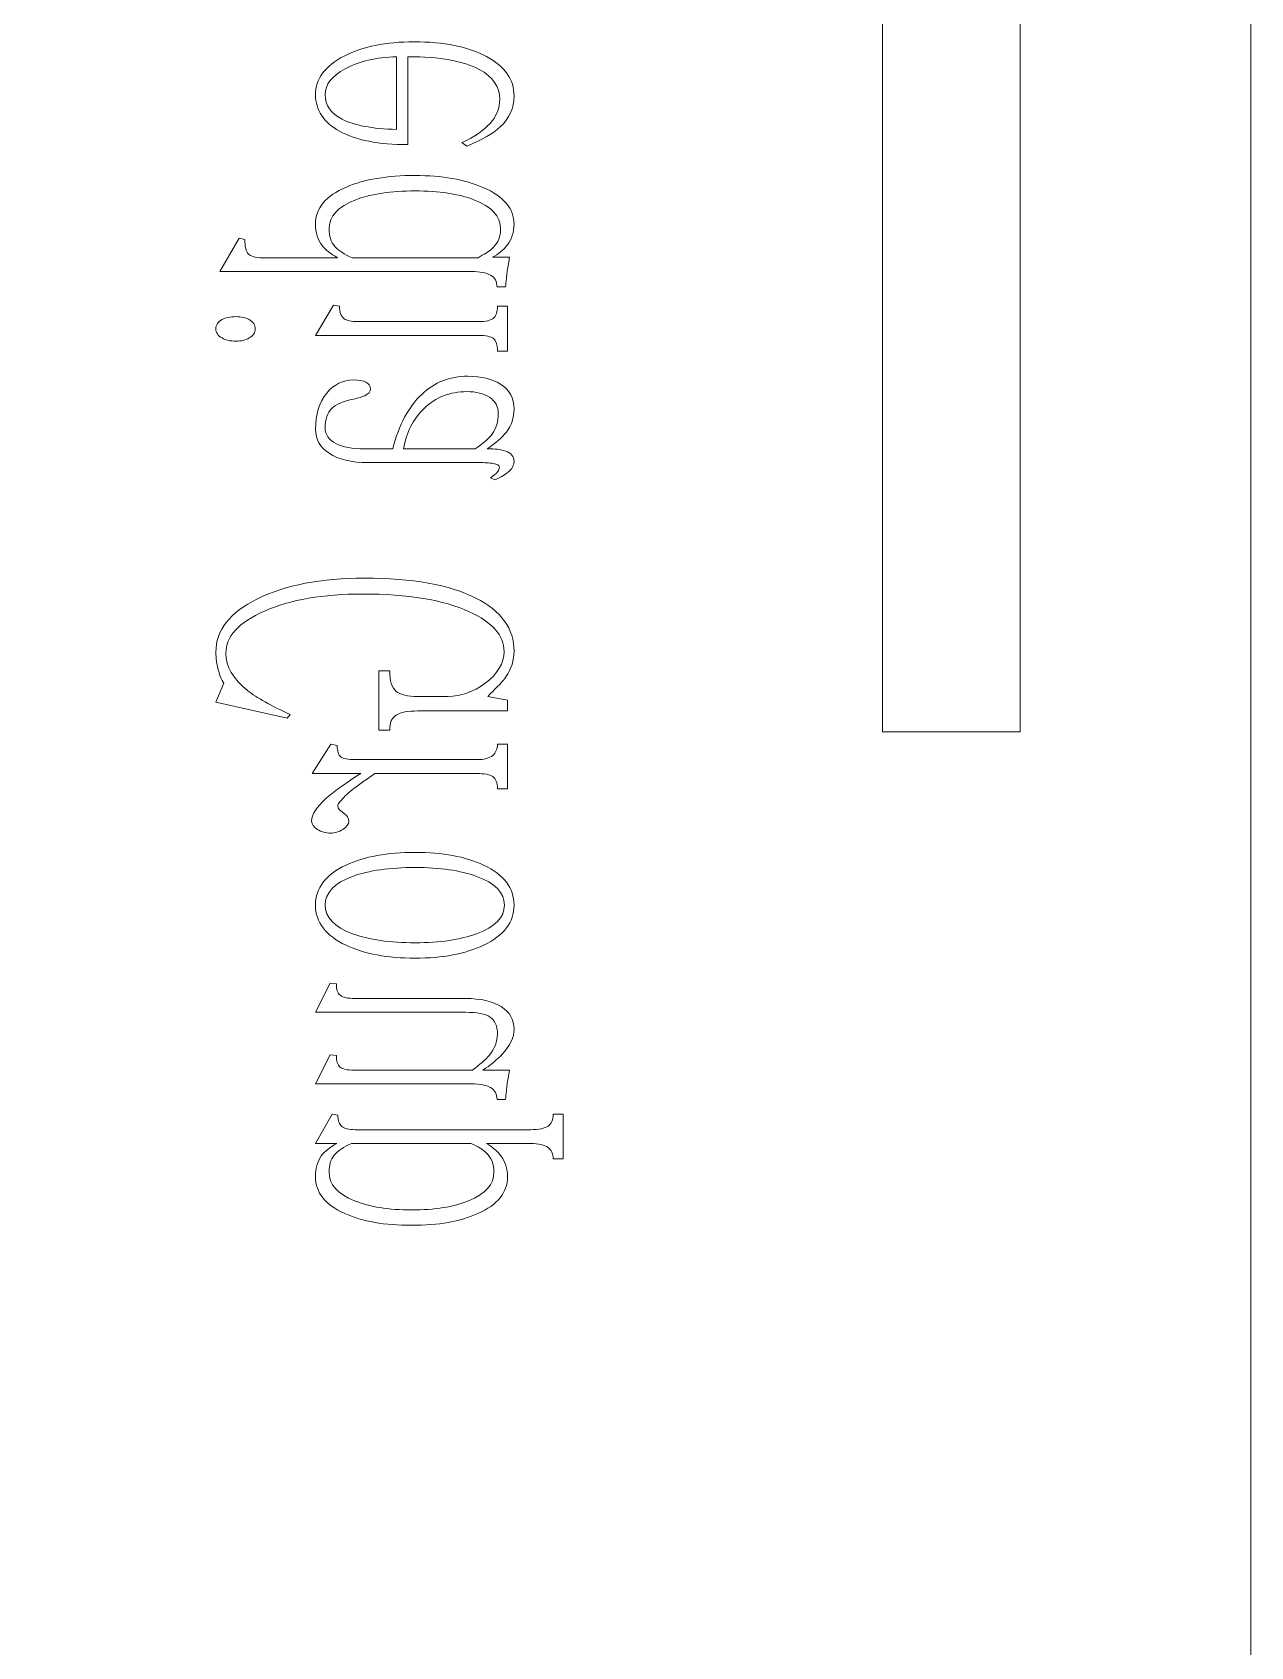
# Model space of a CAD drawing. Header units: millimetres. Extents: x -2181 to -135, y -809 to 517.
# Drawn here: x -858.83 to -832.28, y 308.93 to 344.09 of the extents above; entities that cross this region are included whole.
import ezdxf

# ---------------------------------------------------------------- set-up
doc = ezdxf.new("R2010")
doc.units = ezdxf.units.MM
doc.header["$MEASUREMENT"] = 0
doc.layers.add('layer 1', color=7, linetype='Continuous')

msp = doc.modelspace()

# ---------------------------------------------------------------- linework, layer by layer
at = {"layer": 'layer 1', "color": 250, "lineweight": 18}
for points in [[(-1077.7513, 397.4959), (-1077.7513, 397.4959), (-1077.7513, 277.6383), (-1077.7513, 277.6383), (-1077.7513, 277.6383), (-1077.7513, 277.6383), (-832.2763, 277.6383), (-832.2763, 277.6383), (-832.2763, 277.6383), (-832.2763, 277.6383), (-832.2763, 397.4959), (-832.2763, 397.4959), (-832.2763, 397.4959), (-832.2763, 397.4959), (-1077.7513, 397.4959), (-1077.7513, 397.4959)], [(-837.3013, 328.854), (-837.3013, 328.854), (-840.3013, 328.854), (-840.3013, 328.854), (-840.3013, 328.854), (-840.3013, 328.854), (-840.3013, 347.0507), (-840.3013, 347.0507), (-840.3013, 347.0507), (-840.3013, 347.0507), (-837.3013, 347.0507), (-837.3013, 347.0507), (-837.3013, 347.0507), (-837.3013, 347.0507), (-837.3013, 328.854), (-837.3013, 328.854)]]:
    msp.add_open_spline(points, degree=3, knots=[0, 0, 0, 0, 0.2, 0.2, 0.2, 0.2, 0.4, 0.4, 0.4, 0.4, 0.6, 0.6, 0.6, 0.6, 1, 1, 1, 1], dxfattribs=at)
at = {"layer": 'layer 1', "color": 175, "lineweight": 18}
for points, knots in [([(-850.6464, 341.6465), (-851.2806, 341.6465), (-851.7773, 341.7452), (-852.1365, 341.9427), (-852.1365, 341.9427), (-852.4845, 342.1368), (-852.6585, 342.4001), (-852.6585, 342.7325), (-852.6585, 342.7325), (-852.6585, 343.078), (-852.4508, 343.3594), (-852.0355, 343.5766), (-852.0355, 343.5766), (-851.6314, 343.7839), (-851.1234, 343.8876), (-850.5116, 343.8876), (-850.5116, 343.8876), (-849.8606, 343.8876), (-849.333, 343.7806), (-848.9289, 343.5667), (-848.9289, 343.5667), (-848.5304, 343.3495), (-848.3311, 343.0632), (-848.3311, 342.7078), (-848.3311, 342.7078), (-848.3311, 342.4445), (-848.4322, 342.2191), (-848.6342, 342.0315), (-848.6342, 342.0315), (-848.797, 341.8801), (-849.0383, 341.7419), (-849.3582, 341.6169)], [0, 0, 0, 0, 0.1111111, 0.1111111, 0.1111111, 0.1111111, 0.2222222, 0.2222222, 0.2222222, 0.2222222, 0.3333333, 0.3333333, 0.3333333, 0.3333333, 0.4444444, 0.4444444, 0.4444444, 0.4444444, 0.5555556, 0.5555556, 0.5555556, 0.5555556, 0.6666667, 0.6666667, 0.6666667, 0.6666667, 0.7777778, 0.7777778, 0.7777778, 0.7777778, 1, 1, 1, 1]), ([(-850.8905, 343.5618), (-851.3339, 343.5486), (-851.7071, 343.4614), (-852.0102, 343.3001), (-852.0102, 343.3001), (-852.3021, 343.1422), (-852.448, 342.9546), (-852.448, 342.7374), (-852.448, 342.7374), (-852.448, 342.5071), (-852.3245, 342.3277), (-852.0776, 342.1993), (-852.0776, 342.1993), (-851.8194, 342.0677), (-851.4237, 341.9937), (-850.8905, 341.9772)], [0, 0, 0, 0, 0.2, 0.2, 0.2, 0.2, 0.4, 0.4, 0.4, 0.4, 0.6, 0.6, 0.6, 0.6, 1, 1, 1, 1]), ([(-849.4677, 341.6909), (-849.1927, 341.8193), (-848.9878, 341.9591), (-848.8531, 342.1105), (-848.8531, 342.1105), (-848.7128, 342.2652), (-848.6426, 342.4412), (-848.6426, 342.6387), (-848.6426, 342.6387), (-848.6426, 342.9085), (-848.7914, 343.1241), (-849.0888, 343.2853), (-849.0888, 343.2853), (-849.4312, 343.4696), (-849.9504, 343.5618), (-850.6464, 343.5618)], [0, 0, 0, 0, 0.2, 0.2, 0.2, 0.2, 0.4, 0.4, 0.4, 0.4, 0.6, 0.6, 0.6, 0.6, 1, 1, 1, 1]), ([(-852.1786, 339.1833), (-852.3302, 339.2688), (-852.4424, 339.3577), (-852.5154, 339.4499), (-852.5154, 339.4499), (-852.6108, 339.5749), (-852.6585, 339.7296), (-852.6585, 339.9139), (-852.6585, 339.9139), (-852.6585, 340.2627), (-852.434, 340.5325), (-851.985, 340.7234), (-851.985, 340.7234), (-851.5921, 340.8912), (-851.0926, 340.9752), (-850.4864, 340.9752), (-850.4864, 340.9752), (-849.9027, 340.9752), (-849.4088, 340.888), (-849.0047, 340.7135), (-849.0047, 340.7135), (-848.5556, 340.5194), (-848.3311, 340.2528), (-848.3311, 339.9139), (-848.3311, 339.9139), (-848.3311, 339.7394), (-848.3816, 339.5864), (-848.4827, 339.4548), (-848.4827, 339.4548), (-848.5669, 339.3495), (-848.6735, 339.2623), (-848.8026, 339.1932)], [0, 0, 0, 0, 0.1111111, 0.1111111, 0.1111111, 0.1111111, 0.2222222, 0.2222222, 0.2222222, 0.2222222, 0.3333333, 0.3333333, 0.3333333, 0.3333333, 0.4444444, 0.4444444, 0.4444444, 0.4444444, 0.5555556, 0.5555556, 0.5555556, 0.5555556, 0.6666667, 0.6666667, 0.6666667, 0.6666667, 0.7777778, 0.7777778, 0.7777778, 0.7777778, 1, 1, 1, 1]), ([(-849.072, 339.2129), (-848.9373, 339.2787), (-848.8419, 339.3429), (-848.7858, 339.4054), (-848.7858, 339.4054), (-848.6791, 339.514), (-848.6258, 339.649), (-848.6258, 339.8102), (-848.6258, 339.8102), (-848.6258, 340.0866), (-848.8194, 340.2989), (-849.2067, 340.447), (-849.2067, 340.447), (-849.5378, 340.5753), (-849.9644, 340.6395), (-850.4864, 340.6395), (-850.4864, 340.6395), (-851.0084, 340.6395), (-851.4405, 340.5753), (-851.7829, 340.447), (-851.7829, 340.447), (-852.1702, 340.2989), (-852.3638, 340.0866), (-852.3638, 339.8102), (-852.3638, 339.8102), (-852.3638, 339.6555), (-852.3218, 339.5288), (-852.2375, 339.4301), (-852.2375, 339.4301), (-852.159, 339.3412), (-852.0327, 339.259), (-851.8587, 339.1833)], [0, 0, 0, 0, 0.1111111, 0.1111111, 0.1111111, 0.1111111, 0.2222222, 0.2222222, 0.2222222, 0.2222222, 0.3333333, 0.3333333, 0.3333333, 0.3333333, 0.4444444, 0.4444444, 0.4444444, 0.4444444, 0.5555556, 0.5555556, 0.5555556, 0.5555556, 0.6666667, 0.6666667, 0.6666667, 0.6666667, 0.7777778, 0.7777778, 0.7777778, 0.7777778, 1, 1, 1, 1]), ([(-849.2572, 338.8822), (-849.2572, 338.8822), (-854.7464, 338.8822), (-854.7464, 338.8822), (-854.7464, 338.8822), (-854.7464, 338.8822), (-854.3255, 339.6078), (-854.3255, 339.6078), (-854.3255, 339.6078), (-854.3255, 339.6078), (-854.1992, 339.5831), (-854.1992, 339.5831)], [0, 0, 0, 0, 0.25, 0.25, 0.25, 0.25, 0.5, 0.5, 0.5, 0.5, 1, 1, 1, 1]), ([(-854.1992, 339.5831), (-854.1992, 339.4285), (-854.1739, 339.3231), (-854.1234, 339.2672), (-854.1234, 339.2672), (-854.0673, 339.2113), (-853.9663, 339.1833), (-853.8203, 339.1833)], [0, 0, 0, 0, 0.3333333, 0.3333333, 0.3333333, 0.3333333, 1, 1, 1, 1]), ([(-851.8587, 339.1833), (-851.8587, 339.1833), (-849.1141, 339.1833), (-849.1141, 339.1833), (-849.1141, 339.1833), (-849.1141, 339.1833), (-849.072, 339.2129), (-849.072, 339.2129)], [0, 0, 0, 0, 0.3333333, 0.3333333, 0.3333333, 0.3333333, 1, 1, 1, 1]), ([(-848.4322, 339.1932), (-848.4546, 339.0582), (-848.4715, 338.9513), (-848.4827, 338.8723), (-848.4827, 338.8723), (-848.4939, 338.7835), (-848.5051, 338.6749), (-848.5163, 338.5465)], [0, 0, 0, 0, 0.3333333, 0.3333333, 0.3333333, 0.3333333, 1, 1, 1, 1]), ([(-848.7016, 338.5465), (-848.7016, 338.665), (-848.7493, 338.7505), (-848.8447, 338.8032), (-848.8447, 338.8032), (-848.9345, 338.8558), (-849.072, 338.8822), (-849.2572, 338.8822)], [0, 0, 0, 0, 0.3333333, 0.3333333, 0.3333333, 0.3333333, 1, 1, 1, 1]), ([(-852.1365, 338.1319), (-852.1365, 338.1319), (-852.2628, 338.1467), (-852.2628, 338.1467), (-852.2628, 338.1467), (-852.2628, 338.1467), (-852.6585, 337.4901), (-852.6585, 337.4901), (-852.6585, 337.4901), (-852.6585, 337.4901), (-849.1141, 337.4901), (-849.1141, 337.4901)], [0, 0, 0, 0, 0.25, 0.25, 0.25, 0.25, 0.5, 0.5, 0.5, 0.5, 1, 1, 1, 1]), ([(-851.7493, 337.7913), (-851.8783, 337.7913), (-851.9738, 337.8126), (-852.0355, 337.8554), (-852.0355, 337.8554), (-852.1029, 337.9081), (-852.1365, 338.0002), (-852.1365, 338.1319)], [0, 0, 0, 0, 0.3333333, 0.3333333, 0.3333333, 0.3333333, 1, 1, 1, 1]), ([(-848.6931, 338.1269), (-848.6931, 338.0052), (-848.7212, 337.9196), (-848.7773, 337.8703), (-848.7773, 337.8703), (-848.8334, 337.8176), (-848.9457, 337.7913), (-849.1141, 337.7913)], [0, 0, 0, 0, 0.3333333, 0.3333333, 0.3333333, 0.3333333, 1, 1, 1, 1]), ([(-848.6931, 337.1495), (-848.6931, 337.1495), (-848.4742, 337.1495), (-848.4742, 337.1495), (-848.4742, 337.1495), (-848.4742, 337.1495), (-848.4742, 338.1269), (-848.4742, 338.1269)], [0, 0, 0, 0, 0.3333333, 0.3333333, 0.3333333, 0.3333333, 1, 1, 1, 1]), ([(-854.8306, 337.6333), (-854.8306, 337.7222), (-854.7857, 337.7896), (-854.6959, 337.8357), (-854.6959, 337.8357), (-854.6173, 337.8785), (-854.5163, 337.8999), (-854.3928, 337.8999), (-854.3928, 337.8999), (-854.2806, 337.8999), (-854.1852, 337.8785), (-854.1066, 337.8357), (-854.1066, 337.8357), (-854.0168, 337.7896), (-853.9719, 337.7222), (-853.9719, 337.6333), (-853.9719, 337.6333), (-853.9719, 337.551), (-854.0168, 337.4852), (-854.1066, 337.4358), (-854.1066, 337.4358), (-854.1852, 337.3898), (-854.2806, 337.3667), (-854.3928, 337.3667), (-854.3928, 337.3667), (-854.5163, 337.3667), (-854.6173, 337.3898), (-854.6959, 337.4358), (-854.6959, 337.4358), (-854.7857, 337.4852), (-854.8306, 337.551), (-854.8306, 337.6333)], [0, 0, 0, 0, 0.1111111, 0.1111111, 0.1111111, 0.1111111, 0.2222222, 0.2222222, 0.2222222, 0.2222222, 0.3333333, 0.3333333, 0.3333333, 0.3333333, 0.4444444, 0.4444444, 0.4444444, 0.4444444, 0.5555556, 0.5555556, 0.5555556, 0.5555556, 0.6666667, 0.6666667, 0.6666667, 0.6666667, 0.7777778, 0.7777778, 0.7777778, 0.7777778, 1, 1, 1, 1]), ([(-849.1141, 337.4901), (-848.9457, 337.4901), (-848.8334, 337.4671), (-848.7773, 337.421), (-848.7773, 337.421), (-848.7212, 337.375), (-848.6931, 337.2845), (-848.6931, 337.1495)], [0, 0, 0, 0, 0.3333333, 0.3333333, 0.3333333, 0.3333333, 1, 1, 1, 1]), ([(-850.9747, 335.022), (-850.84, 335.542), (-850.6295, 335.9369), (-850.3433, 336.2067), (-850.3433, 336.2067), (-850.0682, 336.47), (-849.7343, 336.6016), (-849.3414, 336.6016), (-849.3414, 336.6016), (-849.044, 336.6016), (-848.8054, 336.544), (-848.6258, 336.4288), (-848.6258, 336.4288), (-848.4293, 336.3038), (-848.3311, 336.1228), (-848.3311, 335.8858), (-848.3311, 335.8858), (-848.3311, 335.6983), (-848.3873, 335.5305), (-848.4995, 335.3824), (-848.4995, 335.3824), (-848.5949, 335.2639), (-848.7352, 335.1438), (-848.9205, 335.022), (-848.9205, 335.022), (-848.7465, 335.022), (-848.6118, 335.0056), (-848.5163, 334.9726), (-848.5163, 334.9726), (-848.3929, 334.9299), (-848.3311, 334.8558), (-848.3311, 334.7505), (-848.3311, 334.7505), (-848.3311, 334.6617), (-848.3732, 334.5827), (-848.4574, 334.5136), (-848.4574, 334.5136), (-848.5135, 334.4642), (-848.6118, 334.4083), (-848.7521, 334.3458)], [0, 0, 0, 0, 0.0909091, 0.0909091, 0.0909091, 0.0909091, 0.1818182, 0.1818182, 0.1818182, 0.1818182, 0.2727273, 0.2727273, 0.2727273, 0.2727273, 0.3636364, 0.3636364, 0.3636364, 0.3636364, 0.4545455, 0.4545455, 0.4545455, 0.4545455, 0.5454545, 0.5454545, 0.5454545, 0.5454545, 0.6363636, 0.6363636, 0.6363636, 0.6363636, 0.7272727, 0.7272727, 0.7272727, 0.7272727, 0.8181818, 0.8181818, 0.8181818, 0.8181818, 1, 1, 1, 1]), ([(-851.5051, 334.7209), (-851.8755, 334.7209), (-852.1618, 334.7884), (-852.3638, 334.9233), (-852.3638, 334.9233), (-852.5603, 335.0516), (-852.6585, 335.226), (-852.6585, 335.4465), (-852.6585, 335.4465), (-852.6585, 335.769), (-852.5771, 336.0323), (-852.4144, 336.2363), (-852.4144, 336.2363), (-852.2516, 336.4272), (-852.0579, 336.5226), (-851.8334, 336.5226), (-851.8334, 336.5226), (-851.7156, 336.5226), (-851.6258, 336.5062), (-851.564, 336.4733), (-851.564, 336.4733), (-851.4967, 336.4404), (-851.463, 336.391), (-851.463, 336.3252), (-851.463, 336.3252), (-851.463, 336.266), (-851.5023, 336.2166), (-851.5809, 336.1771), (-851.5809, 336.1771), (-851.637, 336.1508), (-851.7184, 336.1261), (-851.825, 336.1031), (-851.825, 336.1031), (-852.0552, 336.057), (-852.2151, 335.9895), (-852.3049, 335.9007), (-852.3049, 335.9007), (-852.4003, 335.8052), (-852.448, 335.6621), (-852.448, 335.4712), (-852.448, 335.4712), (-852.448, 335.3264), (-852.3694, 335.2145), (-852.2123, 335.1356), (-852.2123, 335.1356), (-852.0664, 335.0599), (-851.8587, 335.022), (-851.5893, 335.022)], [0, 0, 0, 0, 0.0769231, 0.0769231, 0.0769231, 0.0769231, 0.1538462, 0.1538462, 0.1538462, 0.1538462, 0.2307692, 0.2307692, 0.2307692, 0.2307692, 0.3076923, 0.3076923, 0.3076923, 0.3076923, 0.3846154, 0.3846154, 0.3846154, 0.3846154, 0.4615385, 0.4615385, 0.4615385, 0.4615385, 0.5384615, 0.5384615, 0.5384615, 0.5384615, 0.6153846, 0.6153846, 0.6153846, 0.6153846, 0.6923077, 0.6923077, 0.6923077, 0.6923077, 0.7692308, 0.7692308, 0.7692308, 0.7692308, 0.8461538, 0.8461538, 0.8461538, 0.8461538, 1, 1, 1, 1]), ([(-849.1815, 335.022), (-849.0018, 335.1372), (-848.8756, 335.2474), (-848.8026, 335.3527), (-848.8026, 335.3527), (-848.7184, 335.4679), (-848.6763, 335.6127), (-848.6763, 335.7871), (-848.6763, 335.7871), (-848.6763, 335.9418), (-848.7408, 336.0619), (-848.87, 336.1475), (-848.87, 336.1475), (-848.9934, 336.2265), (-849.1562, 336.266), (-849.3582, 336.266), (-849.3582, 336.266), (-849.7287, 336.266), (-850.0402, 336.1442), (-850.2927, 335.9007), (-850.2927, 335.9007), (-850.5285, 335.6736), (-850.6772, 335.3807), (-850.739, 335.022)], [0, 0, 0, 0, 0.1428571, 0.1428571, 0.1428571, 0.1428571, 0.2857143, 0.2857143, 0.2857143, 0.2857143, 0.4285714, 0.4285714, 0.4285714, 0.4285714, 0.5714286, 0.5714286, 0.5714286, 0.5714286, 0.7142857, 0.7142857, 0.7142857, 0.7142857, 1, 1, 1, 1]), ([(-848.8447, 334.3902), (-848.7717, 334.4362), (-848.7184, 334.4807), (-848.6847, 334.5235), (-848.6847, 334.5235), (-848.6623, 334.5531), (-848.6511, 334.586), (-848.6511, 334.6222), (-848.6511, 334.6222), (-848.6511, 334.6617), (-848.696, 334.688), (-848.7858, 334.7011), (-848.7858, 334.7011), (-848.8644, 334.7143), (-848.9738, 334.7209), (-849.1141, 334.7209)], [0, 0, 0, 0, 0.2, 0.2, 0.2, 0.2, 0.4, 0.4, 0.4, 0.4, 0.6, 0.6, 0.6, 0.6, 1, 1, 1, 1]), ([(-854.6538, 329.913), (-854.7043, 329.9854), (-854.7436, 330.0759), (-854.7717, 330.1845), (-854.7717, 330.1845), (-854.811, 330.3161), (-854.8306, 330.451), (-854.8306, 330.5892), (-854.8306, 330.5892), (-854.8306, 331.0664), (-854.5275, 331.4547), (-853.9214, 331.7542), (-853.9214, 331.7542), (-853.3152, 332.0537), (-852.5378, 332.2034), (-851.5893, 332.2034), (-851.5893, 332.2034), (-850.5453, 332.2034), (-849.7371, 332.0586), (-849.1646, 331.769), (-849.1646, 331.769), (-848.6089, 331.4893), (-848.3311, 331.1026), (-848.3311, 330.609), (-848.3311, 330.609), (-848.3311, 330.4148), (-848.3901, 330.2305), (-848.5079, 330.0561), (-848.5079, 330.0561), (-848.5753, 329.9574), (-848.6903, 329.8324), (-848.8531, 329.681)], [0, 0, 0, 0, 0.1111111, 0.1111111, 0.1111111, 0.1111111, 0.2222222, 0.2222222, 0.2222222, 0.2222222, 0.3333333, 0.3333333, 0.3333333, 0.3333333, 0.4444444, 0.4444444, 0.4444444, 0.4444444, 0.5555556, 0.5555556, 0.5555556, 0.5555556, 0.6666667, 0.6666667, 0.6666667, 0.6666667, 0.7777778, 0.7777778, 0.7777778, 0.7777778, 1, 1, 1, 1]), ([(-849.7708, 329.6267), (-849.4901, 329.6267), (-849.2207, 329.7221), (-848.9626, 329.913), (-848.9626, 329.913), (-848.6875, 330.117), (-848.55, 330.349), (-848.55, 330.609), (-848.55, 330.609), (-848.55, 330.9545), (-848.8026, 331.2425), (-849.3077, 331.4728), (-849.3077, 331.4728), (-849.869, 331.7295), (-850.6436, 331.8579), (-851.6314, 331.8579), (-851.6314, 331.8579), (-852.4901, 331.8579), (-853.203, 331.7345), (-853.7698, 331.4877), (-853.7698, 331.4877), (-854.3311, 331.2408), (-854.6117, 330.9331), (-854.6117, 330.5646), (-854.6117, 330.5646), (-854.6117, 330.275), (-854.4546, 330.0051), (-854.1402, 329.755), (-854.1402, 329.755), (-853.9382, 329.5971), (-853.6295, 329.4243), (-853.2142, 329.2367)], [0, 0, 0, 0, 0.1111111, 0.1111111, 0.1111111, 0.1111111, 0.2222222, 0.2222222, 0.2222222, 0.2222222, 0.3333333, 0.3333333, 0.3333333, 0.3333333, 0.4444444, 0.4444444, 0.4444444, 0.4444444, 0.5555556, 0.5555556, 0.5555556, 0.5555556, 0.6666667, 0.6666667, 0.6666667, 0.6666667, 0.7777778, 0.7777778, 0.7777778, 0.7777778, 1, 1, 1, 1]), ([(-853.2142, 329.2367), (-853.2142, 329.2367), (-853.2731, 329.1528), (-853.2731, 329.1528), (-853.2731, 329.1528), (-853.2731, 329.1528), (-854.8306, 329.5033), (-854.8306, 329.5033), (-854.8306, 329.5033), (-854.8306, 329.5033), (-854.6538, 329.913), (-854.6538, 329.913)], [0, 0, 0, 0, 0.25, 0.25, 0.25, 0.25, 0.5, 0.5, 0.5, 0.5, 1, 1, 1, 1]), ([(-851.2778, 328.8912), (-851.2778, 328.8912), (-851.2778, 330.1845), (-851.2778, 330.1845), (-851.2778, 330.1845), (-851.2778, 330.1845), (-851.042, 330.1845), (-851.042, 330.1845)], [0, 0, 0, 0, 0.3333333, 0.3333333, 0.3333333, 0.3333333, 1, 1, 1, 1]), ([(-851.042, 330.1845), (-851.042, 329.9673), (-850.9944, 329.8175), (-850.8989, 329.7353), (-850.8989, 329.7353), (-850.8091, 329.6629), (-850.652, 329.6267), (-850.4275, 329.6267)], [0, 0, 0, 0, 0.3333333, 0.3333333, 0.3333333, 0.3333333, 1, 1, 1, 1]), ([(-848.8531, 329.681), (-848.8531, 329.681), (-848.9036, 329.6267), (-848.9036, 329.6267), (-848.9036, 329.6267), (-848.9036, 329.6267), (-848.4742, 329.5428), (-848.4742, 329.5428), (-848.4742, 329.5428), (-848.4742, 329.5428), (-848.4742, 329.3107), (-848.4742, 329.3107), (-848.4742, 329.3107), (-848.4742, 329.3107), (-850.4275, 329.3107), (-850.4275, 329.3107)], [0, 0, 0, 0, 0.2, 0.2, 0.2, 0.2, 0.4, 0.4, 0.4, 0.4, 0.6, 0.6, 0.6, 0.6, 1, 1, 1, 1]), ([(-850.4275, 329.3107), (-850.6464, 329.3107), (-850.8035, 329.2811), (-850.8989, 329.2219), (-850.8989, 329.2219), (-850.9944, 329.1594), (-851.042, 329.0491), (-851.042, 328.8912)], [0, 0, 0, 0, 0.3333333, 0.3333333, 0.3333333, 0.3333333, 1, 1, 1, 1]), ([(-851.7829, 327.8792), (-851.7829, 327.8792), (-851.6735, 327.9483), (-851.6735, 327.9483), (-851.6735, 327.9483), (-851.6735, 327.9483), (-852.7343, 327.9483), (-852.7343, 327.9483), (-852.7343, 327.9483), (-852.7343, 327.9483), (-852.3218, 328.59), (-852.3218, 328.59), (-852.3218, 328.59), (-852.3218, 328.59), (-852.187, 328.5605), (-852.187, 328.5605)], [0, 0, 0, 0, 0.2, 0.2, 0.2, 0.2, 0.4, 0.4, 0.4, 0.4, 0.6, 0.6, 0.6, 0.6, 1, 1, 1, 1]), ([(-852.187, 328.5605), (-852.187, 328.4354), (-852.159, 328.3515), (-852.1029, 328.3087), (-852.1029, 328.3087), (-852.0523, 328.2692), (-851.9485, 328.2494), (-851.7913, 328.2494)], [0, 0, 0, 0, 0.3333333, 0.3333333, 0.3333333, 0.3333333, 1, 1, 1, 1]), ([(-849.1478, 328.2494), (-848.985, 328.2494), (-848.8671, 328.2807), (-848.7942, 328.3432), (-848.7942, 328.3432), (-848.7268, 328.3992), (-848.6931, 328.4815), (-848.6931, 328.59)], [0, 0, 0, 0, 0.3333333, 0.3333333, 0.3333333, 0.3333333, 1, 1, 1, 1]), ([(-848.4742, 328.59), (-848.4742, 328.59), (-848.4742, 327.6127), (-848.4742, 327.6127), (-848.4742, 327.6127), (-848.4742, 327.6127), (-848.6931, 327.6127), (-848.6931, 327.6127)], [0, 0, 0, 0, 0.3333333, 0.3333333, 0.3333333, 0.3333333, 1, 1, 1, 1]), ([(-851.362, 327.9483), (-851.5977, 327.7871), (-851.7633, 327.6686), (-851.8587, 327.5929), (-851.8587, 327.5929), (-851.9709, 327.5008), (-852.0608, 327.4136), (-852.1281, 327.3313), (-852.1281, 327.3313), (-852.173, 327.2819), (-852.1842, 327.2375), (-852.1618, 327.198), (-852.1618, 327.198), (-852.1562, 327.175), (-852.1253, 327.1454), (-852.0692, 327.1092), (-852.0692, 327.1092), (-852.0299, 327.0763), (-852.0018, 327.0499), (-851.985, 327.0302), (-851.985, 327.0302), (-851.9513, 326.994), (-851.9345, 326.9545), (-851.9345, 326.9117), (-851.9345, 326.9117), (-851.9345, 326.8426), (-851.9766, 326.7817), (-852.0608, 326.7291), (-852.0608, 326.7291), (-852.1449, 326.6764), (-852.2348, 326.6501), (-852.3302, 326.6501), (-852.3302, 326.6501), (-852.4368, 326.6501), (-852.5322, 326.6764), (-852.6164, 326.7291), (-852.6164, 326.7291), (-852.7006, 326.7817), (-852.7427, 326.8426), (-852.7427, 326.9117), (-852.7427, 326.9117), (-852.7427, 327.0499), (-852.6389, 327.2128), (-852.4312, 327.4004), (-852.4312, 327.4004), (-852.3077, 327.5123), (-852.0916, 327.6719), (-851.7829, 327.8792)], [0, 0, 0, 0, 0.0769231, 0.0769231, 0.0769231, 0.0769231, 0.1538462, 0.1538462, 0.1538462, 0.1538462, 0.2307692, 0.2307692, 0.2307692, 0.2307692, 0.3076923, 0.3076923, 0.3076923, 0.3076923, 0.3846154, 0.3846154, 0.3846154, 0.3846154, 0.4615385, 0.4615385, 0.4615385, 0.4615385, 0.5384615, 0.5384615, 0.5384615, 0.5384615, 0.6153846, 0.6153846, 0.6153846, 0.6153846, 0.6923077, 0.6923077, 0.6923077, 0.6923077, 0.7692308, 0.7692308, 0.7692308, 0.7692308, 0.8461538, 0.8461538, 0.8461538, 0.8461538, 1, 1, 1, 1]), ([(-848.6931, 327.6127), (-848.6931, 327.7443), (-848.7268, 327.8332), (-848.7942, 327.8792), (-848.7942, 327.8792), (-848.8615, 327.9253), (-848.9794, 327.9483), (-849.1478, 327.9483)], [0, 0, 0, 0, 0.3333333, 0.3333333, 0.3333333, 0.3333333, 1, 1, 1, 1]), ([(-852.6585, 325.0804), (-852.6585, 325.4555), (-852.4368, 325.7468), (-851.9934, 325.9541), (-851.9934, 325.9541), (-851.5949, 326.1384), (-851.0926, 326.2305), (-850.4864, 326.2305), (-850.4864, 326.2305), (-849.8915, 326.2305), (-849.3947, 326.1384), (-848.9962, 325.9541), (-848.9962, 325.9541), (-848.5528, 325.7468), (-848.3311, 325.4555), (-848.3311, 325.0804), (-848.3311, 325.0804), (-848.3311, 324.7085), (-848.5528, 324.4173), (-848.9962, 324.2066), (-848.9962, 324.2066), (-849.3947, 324.0191), (-849.8915, 323.9253), (-850.4864, 323.9253), (-850.4864, 323.9253), (-851.0926, 323.9253), (-851.5949, 324.0191), (-851.9934, 324.2066), (-851.9934, 324.2066), (-852.4368, 324.4173), (-852.6585, 324.7085), (-852.6585, 325.0804)], [0, 0, 0, 0, 0.1111111, 0.1111111, 0.1111111, 0.1111111, 0.2222222, 0.2222222, 0.2222222, 0.2222222, 0.3333333, 0.3333333, 0.3333333, 0.3333333, 0.4444444, 0.4444444, 0.4444444, 0.4444444, 0.5555556, 0.5555556, 0.5555556, 0.5555556, 0.6666667, 0.6666667, 0.6666667, 0.6666667, 0.7777778, 0.7777778, 0.7777778, 0.7777778, 1, 1, 1, 1]), ([(-852.448, 325.0804), (-852.448, 324.8138), (-852.2488, 324.6065), (-851.8503, 324.4584), (-851.8503, 324.4584), (-851.4911, 324.3268), (-851.0364, 324.2609), (-850.4864, 324.2609), (-850.4864, 324.2609), (-849.9476, 324.2609), (-849.5014, 324.3268), (-849.1478, 324.4584), (-849.1478, 324.4584), (-848.7437, 324.6065), (-848.5416, 324.8138), (-848.5416, 325.0804), (-848.5416, 325.0804), (-848.5416, 325.3502), (-848.7437, 325.5592), (-849.1478, 325.7073), (-849.1478, 325.7073), (-849.5014, 325.8356), (-849.9476, 325.8998), (-850.4864, 325.8998), (-850.4864, 325.8998), (-851.0364, 325.8998), (-851.4911, 325.8356), (-851.8503, 325.7073), (-851.8503, 325.7073), (-852.2488, 325.5592), (-852.448, 325.3502), (-852.448, 325.0804)], [0, 0, 0, 0, 0.1111111, 0.1111111, 0.1111111, 0.1111111, 0.2222222, 0.2222222, 0.2222222, 0.2222222, 0.3333333, 0.3333333, 0.3333333, 0.3333333, 0.4444444, 0.4444444, 0.4444444, 0.4444444, 0.5555556, 0.5555556, 0.5555556, 0.5555556, 0.6666667, 0.6666667, 0.6666667, 0.6666667, 0.7777778, 0.7777778, 0.7777778, 0.7777778, 1, 1, 1, 1]), ([(-849.3919, 322.7455), (-849.3919, 322.7455), (-852.6585, 322.7455), (-852.6585, 322.7455), (-852.6585, 322.7455), (-852.6585, 322.7455), (-852.3386, 323.3823), (-852.3386, 323.3823)], [0, 0, 0, 0, 0.3333333, 0.3333333, 0.3333333, 0.3333333, 1, 1, 1, 1]), ([(-852.2039, 323.3626), (-852.2039, 323.2441), (-852.1758, 323.1618), (-852.1197, 323.1157), (-852.1197, 323.1157), (-852.0579, 323.0697), (-851.9513, 323.0466), (-851.7998, 323.0466)], [0, 0, 0, 0, 0.3333333, 0.3333333, 0.3333333, 0.3333333, 1, 1, 1, 1]), ([(-849.3919, 323.0466), (-849.0552, 323.0466), (-848.7942, 322.9874), (-848.6089, 322.8689), (-848.6089, 322.8689), (-848.4237, 322.7504), (-848.3311, 322.5859), (-848.3311, 322.3753), (-848.3311, 322.3753), (-848.3311, 322.2009), (-848.4153, 322.0232), (-848.5837, 321.8422), (-848.5837, 321.8422), (-848.7016, 321.7105), (-848.8447, 321.5921), (-849.0131, 321.4868)], [0, 0, 0, 0, 0.2, 0.2, 0.2, 0.2, 0.4, 0.4, 0.4, 0.4, 0.6, 0.6, 0.6, 0.6, 1, 1, 1, 1]), ([(-849.2404, 321.4868), (-849.0776, 321.6019), (-848.9541, 321.7105), (-848.87, 321.8126), (-848.87, 321.8126), (-848.7521, 321.9541), (-848.6931, 322.1071), (-848.6931, 322.2716), (-848.6931, 322.2716), (-848.6931, 322.4494), (-848.7465, 322.5728), (-848.8531, 322.6419), (-848.8531, 322.6419), (-848.9597, 322.711), (-849.1393, 322.7455), (-849.3919, 322.7455)], [0, 0, 0, 0, 0.2, 0.2, 0.2, 0.2, 0.4, 0.4, 0.4, 0.4, 0.6, 0.6, 0.6, 0.6, 1, 1, 1, 1]), ([(-849.2572, 321.1857), (-849.2572, 321.1857), (-852.6585, 321.1857), (-852.6585, 321.1857), (-852.6585, 321.1857), (-852.6585, 321.1857), (-852.3386, 321.8224), (-852.3386, 321.8224), (-852.3386, 321.8224), (-852.3386, 321.8224), (-852.2039, 321.8027), (-852.2039, 321.8027)], [0, 0, 0, 0, 0.25, 0.25, 0.25, 0.25, 0.5, 0.5, 0.5, 0.5, 1, 1, 1, 1]), ([(-852.2039, 321.8027), (-852.2039, 321.6842), (-852.1758, 321.6003), (-852.1197, 321.5509), (-852.1197, 321.5509), (-852.0636, 321.5081), (-851.9653, 321.4868), (-851.825, 321.4868)], [0, 0, 0, 0, 0.3333333, 0.3333333, 0.3333333, 0.3333333, 1, 1, 1, 1]), ([(-848.4322, 321.4868), (-848.4546, 321.3584), (-848.4715, 321.2548), (-848.4827, 321.1758), (-848.4827, 321.1758), (-848.4939, 321.0869), (-848.5051, 320.9767), (-848.5163, 320.8451)], [0, 0, 0, 0, 0.3333333, 0.3333333, 0.3333333, 0.3333333, 1, 1, 1, 1]), ([(-848.7016, 320.8451), (-848.7016, 320.9635), (-848.7493, 321.0507), (-848.8447, 321.1067), (-848.8447, 321.1067), (-848.9345, 321.1593), (-849.072, 321.1857), (-849.2572, 321.1857)], [0, 0, 0, 0, 0.3333333, 0.3333333, 0.3333333, 0.3333333, 1, 1, 1, 1]), ([(-852.1955, 319.8874), (-852.1955, 319.8874), (-852.6585, 319.8874), (-852.6585, 319.8874), (-852.6585, 319.8874), (-852.6585, 319.8874), (-852.2965, 320.5291), (-852.2965, 320.5291), (-852.2965, 320.5291), (-852.2965, 320.5291), (-852.1702, 320.5045), (-852.1702, 320.5045)], [0, 0, 0, 0, 0.25, 0.25, 0.25, 0.25, 0.5, 0.5, 0.5, 0.5, 1, 1, 1, 1]), ([(-852.1702, 320.5045), (-852.1702, 320.3893), (-852.1422, 320.307), (-852.086, 320.2576), (-852.086, 320.2576), (-852.0299, 320.2116), (-851.9316, 320.1885), (-851.7913, 320.1885)], [0, 0, 0, 0, 0.3333333, 0.3333333, 0.3333333, 0.3333333, 1, 1, 1, 1]), ([(-847.9691, 320.1885), (-847.7895, 320.1885), (-847.6632, 320.2149), (-847.5903, 320.2675), (-847.5903, 320.2675), (-847.5173, 320.3169), (-847.4808, 320.4041), (-847.4808, 320.5291)], [0, 0, 0, 0, 0.3333333, 0.3333333, 0.3333333, 0.3333333, 1, 1, 1, 1]), ([(-847.2619, 320.5291), (-847.2619, 320.5291), (-847.2619, 319.5517), (-847.2619, 319.5517), (-847.2619, 319.5517), (-847.2619, 319.5517), (-847.4808, 319.5517), (-847.4808, 319.5517)], [0, 0, 0, 0, 0.3333333, 0.3333333, 0.3333333, 0.3333333, 1, 1, 1, 1]), ([(-848.9289, 319.8874), (-848.7942, 319.8084), (-848.6903, 319.7179), (-848.6174, 319.6159), (-848.6174, 319.6159), (-848.5219, 319.4909), (-848.4742, 319.3395), (-848.4742, 319.1618), (-848.4742, 319.1618), (-848.4742, 318.8162), (-848.6903, 318.5497), (-849.1225, 318.3621), (-849.1225, 318.3621), (-849.4986, 318.191), (-849.9785, 318.1054), (-850.5622, 318.1054), (-850.5622, 318.1054), (-851.1515, 318.1054), (-851.637, 318.191), (-852.0186, 318.3621), (-852.0186, 318.3621), (-852.4452, 318.5497), (-852.6585, 318.8162), (-852.6585, 319.1618), (-852.6585, 319.1618), (-852.6585, 319.3395), (-852.6164, 319.4909), (-852.5322, 319.6159), (-852.5322, 319.6159), (-852.4593, 319.7147), (-852.347, 319.8051), (-852.1955, 319.8874)], [0, 0, 0, 0, 0.1111111, 0.1111111, 0.1111111, 0.1111111, 0.2222222, 0.2222222, 0.2222222, 0.2222222, 0.3333333, 0.3333333, 0.3333333, 0.3333333, 0.4444444, 0.4444444, 0.4444444, 0.4444444, 0.5555556, 0.5555556, 0.5555556, 0.5555556, 0.6666667, 0.6666667, 0.6666667, 0.6666667, 0.7777778, 0.7777778, 0.7777778, 0.7777778, 1, 1, 1, 1]), ([(-851.8755, 319.8874), (-852.0495, 319.8117), (-852.1758, 319.7262), (-852.2544, 319.6307), (-852.2544, 319.6307), (-852.3274, 319.5353), (-852.3638, 319.4152), (-852.3638, 319.2704), (-852.3638, 319.2704), (-852.3638, 318.9972), (-852.1786, 318.7866), (-851.8082, 318.6385), (-851.8082, 318.6385), (-851.4826, 318.5069), (-851.0673, 318.4411), (-850.5622, 318.4411), (-850.5622, 318.4411), (-850.057, 318.4411), (-849.6445, 318.5069), (-849.3246, 318.6385), (-849.3246, 318.6385), (-848.9541, 318.7866), (-848.7689, 318.9972), (-848.7689, 319.2704), (-848.7689, 319.2704), (-848.7689, 319.4382), (-848.8251, 319.5764), (-848.9373, 319.685), (-848.9373, 319.685), (-849.0047, 319.7541), (-849.1169, 319.8216), (-849.2741, 319.8874)], [0, 0, 0, 0, 0.1111111, 0.1111111, 0.1111111, 0.1111111, 0.2222222, 0.2222222, 0.2222222, 0.2222222, 0.3333333, 0.3333333, 0.3333333, 0.3333333, 0.4444444, 0.4444444, 0.4444444, 0.4444444, 0.5555556, 0.5555556, 0.5555556, 0.5555556, 0.6666667, 0.6666667, 0.6666667, 0.6666667, 0.7777778, 0.7777778, 0.7777778, 0.7777778, 1, 1, 1, 1]), ([(-847.4808, 319.5517), (-847.4808, 319.6636), (-847.5173, 319.7476), (-847.5903, 319.8035), (-847.5903, 319.8035), (-847.6688, 319.8594), (-847.7951, 319.8874), (-847.9691, 319.8874)], [0, 0, 0, 0, 0.3333333, 0.3333333, 0.3333333, 0.3333333, 1, 1, 1, 1])]:
    msp.add_open_spline(points, degree=3, knots=knots, dxfattribs=at)
for points in [[(-850.8905, 341.9772), (-850.8905, 341.9772), (-850.8905, 343.5618), (-850.8905, 343.5618)], [(-850.6464, 343.5618), (-850.6464, 343.5618), (-850.6464, 341.6465), (-850.6464, 341.6465)], [(-849.3582, 341.6169), (-849.3582, 341.6169), (-849.4677, 341.6909), (-849.4677, 341.6909)], [(-853.8203, 339.1833), (-853.8203, 339.1833), (-852.1786, 339.1833), (-852.1786, 339.1833)], [(-848.8026, 339.1932), (-848.8026, 339.1932), (-848.4322, 339.1932), (-848.4322, 339.1932)], [(-848.5163, 338.5465), (-848.5163, 338.5465), (-848.7016, 338.5465), (-848.7016, 338.5465)], [(-848.4742, 338.1269), (-848.4742, 338.1269), (-848.6931, 338.1269), (-848.6931, 338.1269)], [(-849.1141, 337.7913), (-849.1141, 337.7913), (-851.7493, 337.7913), (-851.7493, 337.7913)], [(-851.5893, 335.022), (-851.5893, 335.022), (-850.9747, 335.022), (-850.9747, 335.022)], [(-850.739, 335.022), (-850.739, 335.022), (-849.1815, 335.022), (-849.1815, 335.022)], [(-849.1141, 334.7209), (-849.1141, 334.7209), (-851.5051, 334.7209), (-851.5051, 334.7209)], [(-848.7521, 334.3458), (-848.7521, 334.3458), (-848.8447, 334.3902), (-848.8447, 334.3902)], [(-850.4275, 329.6267), (-850.4275, 329.6267), (-849.7708, 329.6267), (-849.7708, 329.6267)], [(-851.042, 328.8912), (-851.042, 328.8912), (-851.2778, 328.8912), (-851.2778, 328.8912)], [(-848.6931, 328.59), (-848.6931, 328.59), (-848.4742, 328.59), (-848.4742, 328.59)], [(-851.7913, 328.2494), (-851.7913, 328.2494), (-849.1478, 328.2494), (-849.1478, 328.2494)], [(-849.1478, 327.9483), (-849.1478, 327.9483), (-851.362, 327.9483), (-851.362, 327.9483)], [(-852.3386, 323.3823), (-852.3386, 323.3823), (-852.2039, 323.3626), (-852.2039, 323.3626)], [(-851.7998, 323.0466), (-851.7998, 323.0466), (-849.3919, 323.0466), (-849.3919, 323.0466)], [(-851.825, 321.4868), (-851.825, 321.4868), (-849.2404, 321.4868), (-849.2404, 321.4868)], [(-849.0131, 321.4868), (-849.0131, 321.4868), (-848.4322, 321.4868), (-848.4322, 321.4868)], [(-848.5163, 320.8451), (-848.5163, 320.8451), (-848.7016, 320.8451), (-848.7016, 320.8451)], [(-847.4808, 320.5291), (-847.4808, 320.5291), (-847.2619, 320.5291), (-847.2619, 320.5291)], [(-851.7913, 320.1885), (-851.7913, 320.1885), (-847.9691, 320.1885), (-847.9691, 320.1885)], [(-849.2741, 319.8874), (-849.2741, 319.8874), (-851.8755, 319.8874), (-851.8755, 319.8874)], [(-847.9691, 319.8874), (-847.9691, 319.8874), (-848.9289, 319.8874), (-848.9289, 319.8874)]]:
    msp.add_open_spline(points, degree=3, dxfattribs=at)

doc.saveas('drawing.dxf')
